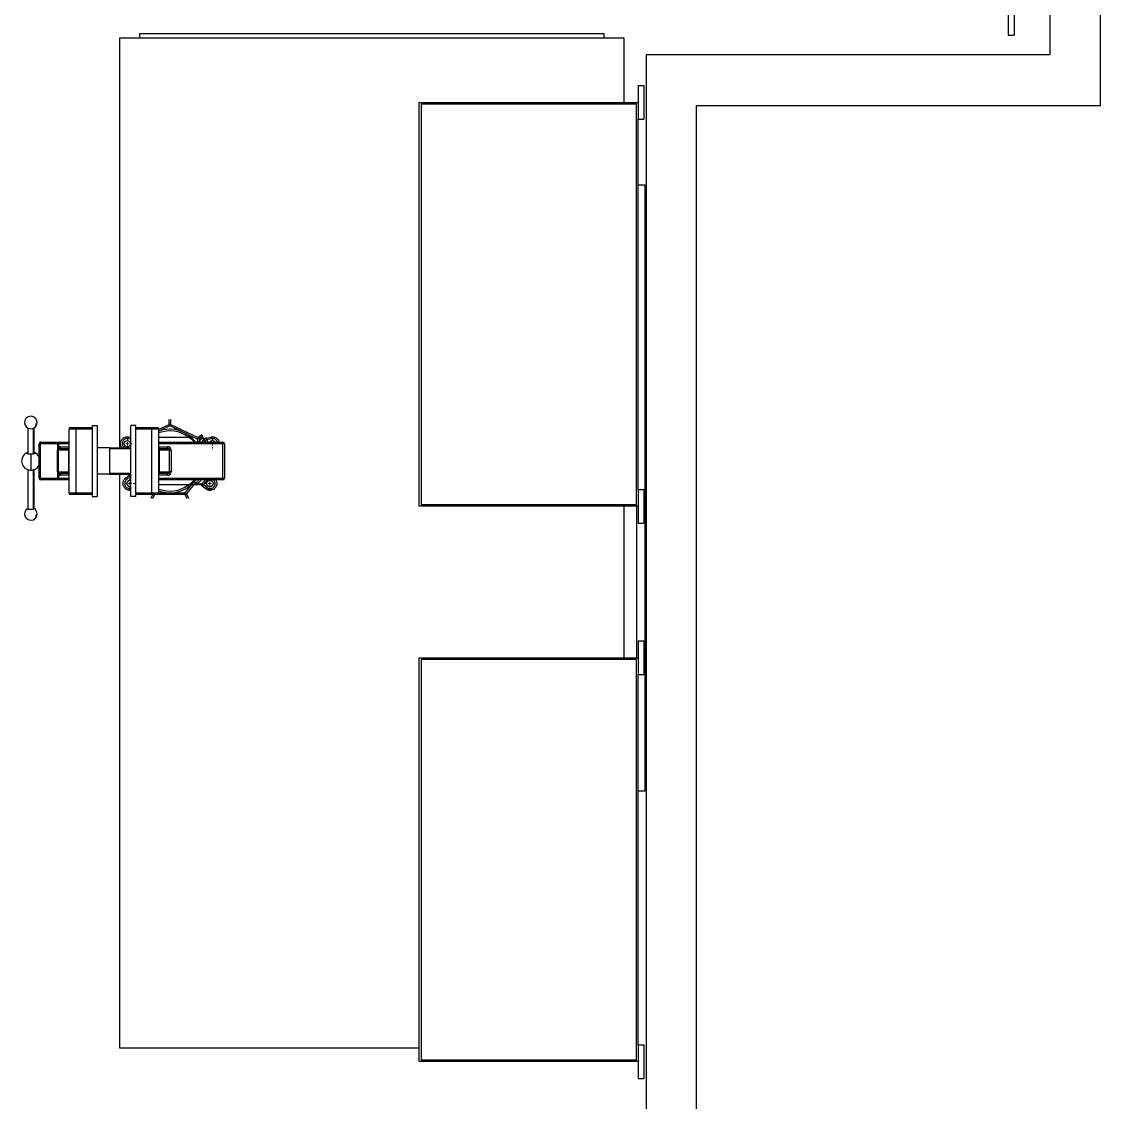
# Model space of a CAD drawing. Header units: inches. Extents: x -131 to 138, y -123 to 133.
# Drawn here: x 73.6 to 137.7, y -35.8 to 28.5 of the extents above; entities that cross this region are included whole.
import ezdxf

# ---------------------------------------------------------------- set-up
doc = ezdxf.new("R2010")
doc.units = ezdxf.units.IN
doc.header["$MEASUREMENT"] = 0

# ---------------------------------------------------------------- blocks, each defined once
blk = doc.blocks.new('SW_CENTERMARKSYMBOL_25')
at = {"color": 0, "linetype": 'Continuous', "lineweight": 18}
for p, q in [((-0.2, 0), (-0.2875, 0)), ((0, 0), (-0.1, 0)), ((0, 0.2), (0, 0.2875)), ((0, 0), (0, 0.1)), ((0, 0), (0, -0.1)), ((0, 0), (0.1, 0)), ((0.2, 0), (0.2875, 0)), ((0, -0.2), (0, -0.2875))]:
    blk.add_line(p, q, dxfattribs=at)
blk = doc.blocks.new('SW_CENTERMARKSYMBOL_26')
at = {"color": 0, "linetype": 'Continuous', "lineweight": 18}
for p, q in [((-0.2, 0), (-0.2875, 0)), ((0, 0), (-0.1, 0)), ((0, 0.2), (0, 0.2875)), ((0, 0), (0, 0.1)), ((0, 0), (0, -0.1)), ((0, 0), (0.1, 0)), ((0.2, 0), (0.2875, 0)), ((0, -0.2), (0, -0.2875))]:
    blk.add_line(p, q, dxfattribs=at)
blk = doc.blocks.new('SW_CENTERMARKSYMBOL_27')
at = {"color": 0, "linetype": 'Continuous', "lineweight": 18}
for p, q in [((-0.2, 0), (-0.2875, 0)), ((0, 0), (-0.1, 0)), ((0, 0.2), (0, 0.2875)), ((0, 0), (0, 0.1)), ((0, 0), (0, -0.1)), ((0, 0), (0.1, 0)), ((0.2, 0), (0.2875, 0)), ((0, -0.2), (0, -0.2875))]:
    blk.add_line(p, q, dxfattribs=at)
blk = doc.blocks.new('SW_CENTERMARKSYMBOL_28')
at = {"color": 0, "linetype": 'Continuous', "lineweight": 18}
for p, q in [((-0.2, 0), (-0.2875, 0)), ((0, 0), (-0.1, 0)), ((0, 0.2), (0, 0.2875)), ((0, 0), (0, 0.1)), ((0, 0), (0, -0.1)), ((0, 0), (0.1, 0)), ((0.2, 0), (0.2875, 0)), ((0, -0.2), (0, -0.2875))]:
    blk.add_line(p, q, dxfattribs=at)

msp = doc.modelspace()

# ---------------------------------------------------------------- linework, layer by layer
at = {"color": 7, "linetype": 'Continuous', "lineweight": 25}
for p, q in [((137.694, 23.479), (137.694, 133.479)), ((134.694, 130.479), (134.694, 26.479)), ((132.212, 29.654), (132.212, 27.654)), ((132.562, 29.654), (132.562, 27.654)), ((108.199, 27.729), (80.574, 27.729)), ((80.574, 27.729), (80.574, 27.479)), ((108.199, 27.479), (108.199, 27.729)), ((132.212, 27.654), (132.562, 27.654)), ((79.387, 27.479), (79.387, 3.121)), ((109.387, 27.479), (79.387, 27.479)), ((109.387, 23.654), (109.387, 27.479)), ((110.694, 26.479), (110.694, -119.521)), ((134.694, 26.479), (110.694, 26.479)), ((110.212, 24.654), (110.212, 22.654)), ((110.212, 24.654), (110.562, 24.654)), ((110.562, 24.654), (110.562, 22.654)), ((97.212, -0.346), (97.212, 23.654)), ((97.212, 23.654), (110.212, 23.654)), ((97.312, 23.554), (97.312, -0.246)), ((110.112, 23.554), (97.312, 23.554)), ((110.112, -0.246), (110.112, 23.554)), ((113.694, 23.479), (137.694, 23.479)), ((113.694, -122.521), (113.694, 23.479)), ((110.212, 0.654), (110.212, 22.654)), ((110.212, 22.654), (110.562, 22.654)), ((110.641, 18.733), (110.212, 18.733)), ((110.641, -17.267), (110.641, 18.733)), ((82.344, 4.524), (82.387, 4.435)), ((82.43, 4.524), (82.387, 4.435)), ((82.43, 4.524), (84.063, 3.737)), ((73.934, 4.308), (73.934, 2.772)), ((74.309, 2.772), (74.309, 4.308)), ((76.387, 4.246), (76.387, 3.046)), ((76.487, 4.346), (76.812, 4.346)), ((76.812, 4.246), (76.812, 4.346)), ((76.812, 4.346), (77.762, 4.346)), ((76.812, 0.446), (76.812, 4.246)), ((77.762, 4.246), (76.812, 4.246)), ((77.762, 4.446), (78.062, 4.446)), ((77.762, 4.446), (77.762, 0.246)), ((78.062, 4.446), (78.062, 0.246)), ((80.362, 4.446), (80.062, 4.446)), ((80.062, 0.246), (80.062, 4.446)), ((80.362, 0.246), (80.362, 4.446)), ((80.362, 4.346), (81.312, 4.346)), ((81.312, 4.246), (80.362, 4.246)), ((81.312, 4.346), (81.637, 4.346)), ((81.312, 4.346), (81.312, 4.246)), ((81.312, 0.446), (81.312, 4.246)), ((81.737, 3.046), (81.737, 4.246)), ((74.612, 1.321), (74.612, 3.371)), ((74.612, 3.371), (74.675, 3.371)), ((74.675, 3.371), (74.675, 1.321)), ((75.719, 3.371), (74.675, 3.371)), ((74.712, 3.471), (75.756, 3.471)), ((75.719, 3.078), (75.719, 3.371)), ((75.756, 3.371), (75.719, 3.371)), ((75.756, 3.371), (75.756, 3.471)), ((75.756, 3.471), (76.387, 3.471)), ((75.756, 3.371), (75.756, 3.157)), ((79.93, 3.672), (79.952, 3.769)), ((81.737, 3.471), (85.537, 3.471)), ((83.531, 3.85), (83.47, 3.771)), ((84.063, 3.737), (84.02, 3.648)), ((84.117, 3.67), (84.02, 3.648)), ((84.053, 3.505), (84.02, 3.648)), ((84.149, 3.527), (84.053, 3.505)), ((84.117, 3.67), (84.149, 3.527)), ((84.149, 3.527), (84.307, 3.725)), ((84.557, 3.709), (84.821, 3.769)), ((84.557, 3.709), (84.579, 3.612)), ((84.844, 3.672), (84.579, 3.612)), ((84.844, 3.672), (84.821, 3.769)), ((85.537, 3.371), (85.537, 3.471)), ((85.537, 1.321), (85.537, 3.371)), ((85.637, 3.371), (85.537, 3.371)), ((85.637, 3.371), (85.637, 1.321)), ((74.122, 2.749), (74.122, 1.806)), ((75.696, 2.996), (75.753, 2.996)), ((75.696, 1.696), (75.696, 2.996)), ((75.753, 2.996), (75.753, 1.696)), ((76.38, 2.996), (75.753, 2.996)), ((75.756, 3.157), (75.811, 3.077)), ((75.883, 3.096), (75.883, 3.196)), ((75.883, 3.096), (76.379, 3.096)), ((76.379, 3.096), (76.387, 3.096)), ((76.38, 1.696), (76.38, 2.996)), ((76.38, 2.996), (76.387, 2.996)), ((76.387, 2.996), (76.387, 1.696)), ((78.787, 3.121), (78.062, 3.121)), ((78.787, 3.121), (78.787, 1.571)), ((78.787, 3.121), (78.987, 3.121)), ((80.062, 3.071), (78.787, 3.071)), ((78.987, 3.071), (78.987, 3.121)), ((78.987, 3.121), (80.062, 3.121)), ((79.504, 3.176), (79.537, 3.134)), ((79.537, 3.134), (79.552, 3.121)), ((79.544, 3.128), (79.539, 3.135)), ((81.737, 3.096), (81.745, 3.096)), ((81.737, 1.696), (81.737, 2.996)), ((81.737, 2.996), (81.743, 2.996)), ((81.743, 2.996), (81.743, 1.696)), ((82.362, 2.996), (81.743, 2.996)), ((81.745, 3.096), (82.241, 3.096)), ((82.241, 3.096), (82.241, 3.196)), ((82.362, 1.696), (82.362, 2.996)), ((82.362, 2.996), (82.455, 2.996)), ((82.455, 2.996), (82.455, 1.696)), ((73.934, 1.829), (73.934, -0.49)), ((74.309, -0.49), (74.309, 1.829)), ((74.612, 1.321), (74.675, 1.321)), ((74.675, 1.321), (75.719, 1.321)), ((75.696, 1.696), (75.753, 1.696)), ((75.719, 1.321), (75.719, 1.614)), ((75.719, 1.321), (75.756, 1.321)), ((75.753, 1.696), (76.38, 1.696)), ((75.756, 1.535), (75.811, 1.615)), ((75.756, 1.535), (75.756, 1.321)), ((75.756, 1.221), (75.756, 1.321)), ((76.379, 1.596), (75.883, 1.596)), ((75.883, 1.496), (75.883, 1.596)), ((76.379, 1.596), (76.387, 1.595)), ((76.38, 1.696), (76.387, 1.696)), ((76.387, 1.646), (76.387, 0.446)), ((78.787, 1.571), (78.062, 1.571)), ((78.787, 1.621), (80.062, 1.621)), ((78.787, 1.571), (78.987, 1.571)), ((78.987, 1.621), (78.987, 1.571)), ((78.987, 1.571), (80.062, 1.571)), ((79.387, 1.571), (79.387, -32.521)), ((79.756, 1.33), (79.968, 1.499)), ((79.818, 1.252), (79.756, 1.33)), ((80.03, 1.421), (79.818, 1.252)), ((80.03, 1.421), (79.968, 1.499)), ((81.743, 1.696), (81.737, 1.696)), ((81.737, 0.446), (81.737, 1.646)), ((81.745, 1.596), (81.737, 1.595)), ((81.743, 1.696), (82.362, 1.696)), ((82.241, 1.596), (81.745, 1.596)), ((82.241, 1.496), (82.241, 1.596)), ((82.455, 1.696), (82.362, 1.696)), ((85.537, 1.221), (85.537, 1.321)), ((85.537, 1.321), (85.637, 1.321)), ((75.756, 1.221), (74.712, 1.221)), ((76.387, 1.221), (75.756, 1.221)), ((85.537, 1.221), (81.737, 1.221)), ((83.293, 0.464), (83.719, 0.998)), ((83.796, 0.936), (83.371, 0.402)), ((83.531, 0.841), (83.47, 0.921)), ((83.719, 0.998), (83.796, 0.936)), ((84.055, 0.936), (83.796, 0.936)), ((83.88, 0.974), (83.917, 0.969)), ((84.014, 0.984), (83.952, 1.061)), ((83.952, 0.961), (84.203, 0.961)), ((84.014, 0.984), (84.265, 0.984)), ((84.181, 0.961), (84.195, 0.955)), ((84.314, 0.87), (84.532, 0.696)), ((84.376, 0.948), (84.594, 0.774)), ((110.212, 0.654), (110.562, 0.654)), ((110.212, 0.654), (110.212, -1.346)), ((110.562, 0.654), (110.562, -1.346)), ((76.812, 0.346), (76.487, 0.346)), ((76.812, 0.346), (76.812, 0.446)), ((76.812, 0.446), (77.762, 0.446)), ((77.762, 0.346), (76.812, 0.346)), ((77.762, 0.246), (78.062, 0.246)), ((79.94, 0.609), (79.994, 0.609)), ((79.994, 0.609), (80.062, 0.621)), ((80.002, 0.611), (79.994, 0.611)), ((80.362, 0.246), (80.062, 0.246)), ((80.362, 0.446), (81.312, 0.446)), ((81.312, 0.346), (80.362, 0.346)), ((81.312, 0.446), (81.312, 0.346)), ((81.637, 0.346), (81.312, 0.346)), ((83.293, 0.464), (83.371, 0.402)), ((83.293, 0.464), (83.293, 0.365)), ((84.78, 0.609), (84.834, 0.609)), ((110.212, -0.346), (97.212, -0.346)), ((97.312, -0.246), (110.112, -0.246)), ((109.387, -9.346), (109.387, -0.346)), ((110.141, -9.346), (110.141, -0.346)), ((110.212, -1.346), (110.562, -1.346)), ((110.212, -8.346), (110.562, -8.346)), ((110.212, -8.346), (110.212, -10.346)), ((110.562, -8.346), (110.562, -10.346)), ((97.212, -33.346), (97.212, -9.346)), ((97.212, -9.346), (110.212, -9.346)), ((97.312, -9.446), (97.312, -33.246)), ((110.112, -9.446), (97.312, -9.446)), ((110.112, -33.246), (110.112, -9.446)), ((110.212, -32.346), (110.212, -10.346)), ((110.212, -10.346), (110.562, -10.346)), ((110.641, -17.267), (110.212, -17.267)), ((79.387, -32.521), (97.212, -32.521)), ((110.212, -32.346), (110.562, -32.346)), ((110.212, -32.346), (110.212, -34.346)), ((110.562, -32.346), (110.562, -34.346)), ((110.212, -33.346), (97.212, -33.346)), ((97.312, -33.246), (110.112, -33.246)), ((110.212, -34.346), (110.562, -34.346))]:
    msp.add_line(p, q, dxfattribs=at)
at = {"color": 8, "linetype": 'Continuous', "lineweight": 25}
for p, q in [((81.737, 4.232), (82.344, 4.524)), ((82.344, 4.524), (82.344, 4.819)), ((82.43, 4.819), (82.43, 4.524)), ((74.282, 2.765), (74.282, 4.293)), ((76.812, 4.246), (76.387, 4.246)), ((81.737, 4.246), (81.312, 4.246)), ((82.387, 4.435), (81.737, 4.122)), ((83.047, 4.117), (82.387, 4.435)), ((84.02, 3.648), (83.36, 3.966)), ((84.063, 3.737), (84.293, 3.921)), ((84.347, 3.854), (84.117, 3.67)), ((76.387, 3.371), (75.756, 3.371)), ((80.062, 3.642), (79.93, 3.672)), ((79.952, 3.769), (80.062, 3.744)), ((81.737, 3.771), (83.47, 3.771)), ((85.537, 3.371), (81.737, 3.371)), ((84.397, 3.648), (84.255, 3.471)), ((84.32, 3.752), (84.359, 3.801)), ((84.48, 3.592), (84.383, 3.471)), ((84.478, 3.727), (84.438, 3.677)), ((84.529, 3.471), (84.48, 3.592)), ((84.579, 3.612), (84.634, 3.471)), ((75.883, 3.196), (76.387, 3.196)), ((81.737, 3.196), (82.241, 3.196)), ((74.282, -0.517), (74.282, 1.822)), ((75.756, 1.321), (76.387, 1.321)), ((76.387, 1.496), (75.883, 1.496)), ((80.062, 1.37), (80.03, 1.421)), ((82.241, 1.496), (81.737, 1.496)), ((81.737, 1.321), (85.537, 1.321)), ((83.47, 0.921), (81.737, 0.921)), ((83.952, 1.061), (83.916, 0.968)), ((84.13, 0.928), (84.075, 0.928)), ((84.197, 0.955), (84.214, 0.944)), ((84.314, 0.87), (84.376, 0.948)), ((84.594, 0.774), (84.532, 0.696)), ((76.387, 0.446), (76.812, 0.446)), ((81.275, 0.137), (81.376, 0.346)), ((81.312, 0.446), (81.737, 0.446)), ((81.471, 0.346), (81.353, 0.099)), ((83.293, 0.365), (81.695, 0.365)), ((81.737, 0.464), (82.213, 0.464)), ((82.561, 0.464), (83.293, 0.464)), ((83.421, 0.099), (83.293, 0.365)), ((83.371, 0.402), (83.498, 0.137))]:
    msp.add_line(p, q, dxfattribs=at)
at = {"color": 7, "linetype": 'Continuous', "lineweight": 25, "flags": 128}
for points in [[(74.712, 3.471), (74.705, 3.469), (74.698, 3.463), (74.691, 3.454), (74.686, 3.442), (74.681, 3.426), (74.678, 3.409), (74.675, 3.39), (74.675, 3.371)], [(75.719, 3.371), (75.72, 3.39), (75.722, 3.409), (75.725, 3.426), (75.73, 3.442), (75.735, 3.454), (75.742, 3.463), (75.749, 3.469), (75.756, 3.471)], [(74.122, 2.749), (74.062, 2.751), (74.006, 2.757), (73.956, 2.766), (73.916, 2.778), (73.888, 2.793), (73.874, 2.809), (73.874, 2.825), (73.888, 2.841), (73.916, 2.856), (73.934, 2.862)], [(74.309, 2.862), (74.328, 2.856), (74.356, 2.841), (74.37, 2.825), (74.37, 2.809), (74.356, 2.793), (74.328, 2.778), (74.288, 2.766), (74.238, 2.757), (74.182, 2.751), (74.122, 2.749)], [(74.712, 1.221), (74.705, 1.223), (74.698, 1.228), (74.691, 1.238), (74.686, 1.25), (74.681, 1.265), (74.678, 1.283), (74.675, 1.301), (74.675, 1.321)], [(75.756, 1.221), (75.749, 1.223), (75.742, 1.228), (75.735, 1.238), (75.73, 1.25), (75.725, 1.265), (75.722, 1.283), (75.72, 1.301), (75.719, 1.321)], [(74.282, -0.517), (74.249, -0.528), (74.207, -0.536), (74.159, -0.54), (74.108, -0.541), (74.058, -0.538), (74.013, -0.532), (73.976, -0.522), (73.95, -0.51), (73.936, -0.497), (73.934, -0.49)], [(74.309, -0.49), (74.309, -0.49), (74.302, -0.504), (74.282, -0.517)]]:
    msp.add_lwpolyline(points, dxfattribs=at)
at = {"color": 7, "linetype": 'Continuous', "lineweight": 25}
for centre, radius in [((79.861, 3.369), 0.188), ((84.762, 1.009), 0.187)]:
    msp.add_circle(centre, radius, dxfattribs=at)
for centre, radius, start, end in [((74.122, 4.633), 0.375, 0, 244.18107), ((74.135, 4.563), 0.307, 298.61019, 2.9605), ((74.122, 4.633), 0.375, 295.81893, 0), ((82.387, 4.432), 0.101, 64.84352, 115.15648), ((74.123, 4.763), 0.496, 250.69467, 288.71703), ((76.487, 4.246), 0.1, 90, 180), ((81.637, 4.246), 0.1, 0, 90), ((82.387, 2.346), 1.89, 52.75827, 110.1156), ((74.712, 3.371), 0.1, 90, 180), ((83.824, 3.457), 0.0738, 42.35127, 109.27073), ((83.841, 3.443), 0.0712, 49.70137, 108.04702), ((84.018, 3.647), 0.101, 13.41494, 63.72791), ((84.405, 3.749), 0.101, 193.84669, 265.41866), ((84.418, 3.776), 0.101, 193.78945, 281.72212), ((84.389, 3.547), 0.101, 25.99757, 85.40005), ((84.913, 3.369), 0.188, 90, 147.25767), ((84.913, 3.369), 0.188, 32.74233, 90), ((85.537, 3.371), 0.1, 0, 90), ((74.122, 2.346), 0.55, 112.20358, 247.79642), ((74.122, 2.346), 0.55, 27.03569, 67.79642), ((75.628, 2.924), 0.179, 39.1681, 59.44505), ((74.122, 2.346), 0.55, 292.20358, 332.96431), ((74.1, 2.381), 0.575, 251.1874, 272.22215), ((74.148, 2.355), 0.549, 267.26338, 289.32708), ((74.712, 1.321), 0.1, 180, 270), ((75.628, 1.768), 0.179, 300.55495, 320.8319), ((85.537, 1.321), 0.1, 270, 0), ((80.012, 1.009), 0.187, 74.5086, 285.4914), ((82.387, 2.346), 1.89, 270, 307.24173), ((83.824, 1.235), 0.0738, 250.72907, 317.65036), ((83.841, 1.248), 0.0712, 251.95298, 310.29863), ((83.952, 1.061), 0.1, 249.3689, 270), ((76.487, 0.446), 0.1, 180, 270), ((81.637, 0.446), 0.1, 270, 0), ((82.387, 2.346), 1.89, 249.8844, 270), ((83.292, 0.466), 0.101, 270.5578, 320.87077), ((74.122, -0.803), 0.375, 120, 293.93723), ((74.122, -0.803), 0.375, 0, 60), ((74.122, -0.803), 0.375, 293.93723, 0)]:
    msp.add_arc(centre, radius, start, end, dxfattribs=at)
at = {"color": 8, "linetype": 'Continuous', "lineweight": 25}
for centre, radius, start, end in [((82.387, 2.346), 1.79, 52.75827, 111.29245), ((82.387, 2.346), 1.79, 248.70755, 307.24173), ((83.951, 1.059), 0.0975, 270.04986, 310.12079), ((84.133, 0.876), 0.0988, 120.19307, 142.35489), ((84.153, 0.868), 0.0985, 109.3125, 142.38851), ((84.203, 1.059), 0.0975, 270.04986, 310.12079), ((74.138, -0.874), 0.304, 296.57921, 3.30839)]:
    msp.add_arc(centre, radius, start, end, dxfattribs=at)
msp.add_ellipse((84.249, 3.553), major_axis=(-0.127, -0.159), ratio=0.984225, start_param=5.617724, end_param=5.798778, dxfattribs=at)
at = {"color": 7, "linetype": 'Continuous', "lineweight": 25}
for centre, major_axis, ratio, start_param, end_param in [((75.95, 2.996), (0.254, 0), 0.787556, 2.717659, 3.141593), ((75.883, 2.996), (-0.215, 0), 0.932266, 4.712389, 5.344834), ((82.241, 2.996), (-0.215, 0), 0.932266, 3.141593, 4.712389), ((75.95, 1.696), (0.254, 0), 0.787556, 3.141593, 3.565527), ((75.883, 1.696), (0.215, 0), 0.932266, 4.079944, 4.712389), ((82.241, 1.696), (0.215, 0), 0.932266, 4.712389, 6.283185), ((83.879, 0.874), (-0.203, 0), 0.984225, 4.347034, 5.617724)]:
    msp.add_ellipse(centre, major_axis=major_axis, ratio=ratio, start_param=start_param, end_param=end_param, dxfattribs=at)
at = {"color": 8, "linetype": 'Continuous', "lineweight": 25}
for points, knots in [([(79.539, 3.135), (79.529, 3.147), (79.502, 3.179), (79.474, 3.242), (79.453, 3.318), (79.449, 3.396), (79.46, 3.474), (79.485, 3.548), (79.525, 3.616), (79.576, 3.675), (79.639, 3.722), (79.709, 3.757), (79.787, 3.779), (79.856, 3.783), (79.907, 3.778), (79.93, 3.774), (79.94, 3.772)], [0, 0, 0, 0, 0.047392, 0.126981, 0.206744, 0.286378, 0.365634, 0.445137, 0.524138, 0.603426, 0.682544, 0.761586, 0.840975, 0.929546, 0.968925, 1, 1, 1, 1]), ([(79.93, 3.672), (79.891, 3.678), (79.811, 3.69), (79.696, 3.648), (79.605, 3.568), (79.552, 3.459), (79.545, 3.337), (79.588, 3.225), (79.651, 3.147), (79.703, 3.127), (79.718, 3.121)], [0, 0, 0, 0, 0.13528, 0.270269, 0.405401, 0.54041, 0.675283, 0.810114, 0.945018, 1, 1, 1, 1]), ([(84.149, 3.527), (84.152, 3.517), (84.159, 3.497), (84.173, 3.478), (84.184, 3.472), (84.185, 3.471)], [0, 0, 0, 0, 0.465792, 0.925704, 1, 1, 1, 1]), ([(84.834, 3.772), (84.843, 3.774), (84.859, 3.777), (84.887, 3.78), (84.93, 3.783), (84.992, 3.777), (85.065, 3.758), (85.135, 3.723), (85.197, 3.675), (85.249, 3.616), (85.287, 3.549), (85.308, 3.499), (85.312, 3.472), (85.312, 3.471)], [0, 0, 0, 0, 0.043957, 0.078245, 0.139279, 0.249315, 0.373071, 0.497648, 0.621552, 0.74601, 0.870259, 0.994701, 1, 1, 1, 1]), ([(85.207, 3.471), (85.194, 3.503), (85.167, 3.573), (85.087, 3.64), (85.001, 3.675), (84.922, 3.687), (84.87, 3.677), (84.844, 3.672)], [0, 0, 0, 0, 0.2246584, 0.4826047, 0.6550979, 0.8277826, 1, 1, 1, 1]), ([(76.387, 3.046), (76.387, 3.043), (76.387, 3.035), (76.387, 3.018), (76.387, 3.003), (76.387, 2.996)], [0, 0, 0, 0, 0.157407, 0.576383, 1, 1, 1, 1]), ([(81.737, 2.996), (81.737, 3.003), (81.737, 3.018), (81.737, 3.035), (81.737, 3.043), (81.737, 3.046)], [0, 0, 0, 0, 0.422716, 0.842998, 1, 1, 1, 1]), ([(76.387, 1.696), (76.387, 1.688), (76.387, 1.674), (76.387, 1.656), (76.387, 1.648), (76.387, 1.646)], [0, 0, 0, 0, 0.422716, 0.842998, 1, 1, 1, 1]), ([(79.994, 0.611), (79.978, 0.611), (79.937, 0.61), (79.87, 0.627), (79.798, 0.658), (79.734, 0.704), (79.68, 0.761), (79.638, 0.827), (79.609, 0.9), (79.596, 0.977), (79.597, 1.055), (79.613, 1.132), (79.645, 1.207), (79.685, 1.263), (79.721, 1.301), (79.739, 1.315), (79.746, 1.322)], [0, 0, 0, 0, 0.0473919, 0.1269807, 0.206744, 0.2863777, 0.3656341, 0.4451372, 0.5241376, 0.6034257, 0.6825437, 0.7615861, 0.8409747, 0.9295463, 0.9689245, 1, 1, 1, 1]), ([(80.062, 1.455), (80.06, 1.453), (80.049, 1.443), (80.038, 1.431), (80.03, 1.421)], [0, 0, 0, 0, 0.231163, 1, 1, 1, 1]), ([(81.737, 1.646), (81.737, 1.648), (81.737, 1.656), (81.737, 1.674), (81.737, 1.688), (81.737, 1.696)], [0, 0, 0, 0, 0.157407, 0.576383, 1, 1, 1, 1]), ([(79.818, 1.252), (79.789, 1.225), (79.73, 1.17), (79.691, 1.054), (79.697, 0.933), (79.75, 0.823), (79.84, 0.744), (79.952, 0.703), (80.026, 0.714), (80.062, 0.719)], [0, 0, 0, 0, 0.145271, 0.290229, 0.435341, 0.580321, 0.725155, 0.869945, 1, 1, 1, 1]), ([(83.881, 0.974), (83.871, 0.974), (83.85, 0.973), (83.82, 0.959), (83.804, 0.944), (83.796, 0.936)], [0, 0, 0, 0, 0.313935, 0.659904, 1, 1, 1, 1]), ([(83.952, 1.061), (83.995, 1.098), (84.053, 1.147), (84.102, 1.206), (84.115, 1.221)], [0, 0, 0, 0, 0.73903, 1, 1, 1, 1]), ([(84.246, 1.221), (84.244, 1.218), (84.211, 1.172), (84.135, 1.091), (84.055, 1.02), (84.014, 0.984)], [0, 0, 0, 0, 0.029116, 0.512926, 1, 1, 1, 1]), ([(84.265, 0.984), (84.306, 1.02), (84.387, 1.091), (84.463, 1.172), (84.496, 1.218), (84.498, 1.221)], [0, 0, 0, 0, 0.484859, 0.972687, 1, 1, 1, 1]), ([(84.62, 1.221), (84.6, 1.193), (84.53, 1.093), (84.441, 1.009), (84.376, 0.948)], [0, 0, 0, 0, 0.276644, 1, 1, 1, 1]), ([(84.594, 0.774), (84.628, 0.753), (84.696, 0.711), (84.819, 0.704), (84.934, 0.743), (85.025, 0.824), (85.077, 0.933), (85.082, 1.042), (85.056, 1.13), (85.025, 1.188), (84.996, 1.213), (84.988, 1.221)], [0, 0, 0, 0, 0.131347, 0.262653, 0.393792, 0.524827, 0.655853, 0.786963, 0.874638, 0.962411, 1, 1, 1, 1]), ([(85.115, 1.221), (85.119, 1.215), (85.138, 1.188), (85.16, 1.132), (85.177, 1.056), (85.178, 0.978), (85.164, 0.901), (85.136, 0.828), (85.094, 0.761), (85.04, 0.704), (84.976, 0.658), (84.904, 0.627), (84.837, 0.61), (84.795, 0.611), (84.78, 0.611)], [0, 0, 0, 0, 0.025134, 0.116485, 0.208441, 0.299901, 0.391769, 0.483484, 0.575341, 0.667636, 0.759585, 0.852269, 0.944513, 1, 1, 1, 1])]:
    msp.add_open_spline(points, degree=3, knots=knots, dxfattribs=at)
at = {"color": 7, "linetype": 'Continuous', "lineweight": 25}
for points in [[(79.94, 3.772), (79.944, 3.771), (79.948, 3.77), (79.952, 3.769)], [(84.821, 3.769), (84.825, 3.77), (84.83, 3.771), (84.834, 3.772)], [(79.746, 1.322), (79.75, 1.325), (79.753, 1.327), (79.756, 1.33)], [(82.362, 1.696), (82.362, 1.683), (82.356, 1.657), (82.329, 1.623), (82.288, 1.601), (82.257, 1.596), (82.241, 1.596)]]:
    msp.add_open_spline(points, degree=3, dxfattribs=at)
for points, knots in [([(83.799, 3.527), (83.797, 3.529), (83.794, 3.532), (83.788, 3.538), (83.781, 3.544), (83.775, 3.55), (83.768, 3.556), (83.761, 3.563), (83.753, 3.57), (83.745, 3.576), (83.737, 3.583), (83.729, 3.591), (83.72, 3.598), (83.711, 3.605), (83.702, 3.613), (83.693, 3.62), (83.683, 3.628), (83.673, 3.636), (83.662, 3.644), (83.647, 3.656), (83.625, 3.671), (83.598, 3.691), (83.568, 3.711), (83.537, 3.731), (83.504, 3.751), (83.482, 3.764), (83.47, 3.771)], [0, 0, 0, 0, 0.024837, 0.04997, 0.075413, 0.101177, 0.127277, 0.153723, 0.180528, 0.207703, 0.235257, 0.263202, 0.291547, 0.320302, 0.349475, 0.379075, 0.40911, 0.439589, 0.470519, 0.501906, 0.577488, 0.655952, 0.737373, 0.821816, 0.909341, 1, 1, 1, 1]), ([(83.531, 3.85), (83.566, 3.824), (83.6, 3.796), (83.666, 3.738), (83.697, 3.708), (83.742, 3.663), (83.757, 3.648), (83.785, 3.618), (83.798, 3.603), (83.824, 3.574), (83.836, 3.56), (83.858, 3.532), (83.869, 3.519), (83.878, 3.507)], [0, 0, 0, 0, 0.25, 0.25, 0.5, 0.5, 0.625, 0.625, 0.75, 0.75, 0.875, 0.875, 1, 1, 1, 1]), ([(83.819, 3.511), (83.817, 3.512), (83.814, 3.515), (83.809, 3.519), (83.804, 3.523), (83.801, 3.525), (83.799, 3.527)], [0, 0, 0, 0, 0.2755844, 0.4999705, 0.761991, 1, 1, 1, 1]), ([(83.955, 3.471), (83.952, 3.471), (83.946, 3.471), (83.938, 3.471), (83.931, 3.472), (83.925, 3.473), (83.915, 3.474), (83.901, 3.476), (83.884, 3.481), (83.867, 3.486), (83.852, 3.492), (83.839, 3.498), (83.829, 3.504), (83.822, 3.509), (83.819, 3.511)], [0, 0, 0, 0, 0.0636262, 0.1205074, 0.1706436, 0.2140347, 0.2506809, 0.3835246, 0.5011523, 0.6308431, 0.7500327, 0.8375581, 0.9208676, 1, 1, 1, 1]), ([(83.878, 3.507), (83.879, 3.506), (83.88, 3.504), (83.882, 3.502), (83.885, 3.5), (83.886, 3.498), (83.887, 3.498)], [0, 0, 0, 0, 0.24509, 0.492565, 0.74366, 1, 1, 1, 1]), ([(83.887, 3.498), (83.888, 3.496), (83.892, 3.494), (83.896, 3.49), (83.902, 3.486), (83.907, 3.483), (83.913, 3.48), (83.92, 3.477), (83.928, 3.474), (83.937, 3.472), (83.946, 3.471), (83.952, 3.471), (83.955, 3.471)], [0, 0, 0, 0, 0.072065, 0.148598, 0.229607, 0.315096, 0.405071, 0.499534, 0.616962, 0.749731, 0.853818, 1, 1, 1, 1]), ([(84.307, 3.725), (84.308, 3.727), (84.309, 3.729), (84.311, 3.733), (84.312, 3.736), (84.315, 3.744), (84.317, 3.749), (84.32, 3.752)], [0, 0, 0, 0, 0.25, 0.25, 0.5, 0.5, 1, 1, 1, 1]), ([(84.438, 3.677), (84.437, 3.676), (84.433, 3.674), (84.427, 3.671), (84.422, 3.668), (84.417, 3.665), (84.411, 3.661), (84.405, 3.656), (84.401, 3.653), (84.398, 3.65), (84.397, 3.649), (84.397, 3.648)], [0, 0, 0, 0, 0.09488, 0.192554, 0.292292, 0.39425, 0.499303, 0.664524, 0.832996, 0.91594, 1, 1, 1, 1]), ([(84.557, 3.709), (84.546, 3.706), (84.536, 3.704), (84.514, 3.699), (84.504, 3.696), (84.484, 3.691), (84.474, 3.688), (84.456, 3.682), (84.447, 3.68), (84.438, 3.677)], [0, 0, 0, 0, 0.25, 0.25, 0.5, 0.5, 0.75, 0.75, 1, 1, 1, 1]), ([(84.48, 3.592), (84.48, 3.593), (84.481, 3.594), (84.484, 3.597), (84.487, 3.598), (84.492, 3.6), (84.495, 3.601), (84.502, 3.603), (84.507, 3.604), (84.516, 3.606), (84.526, 3.608), (84.543, 3.61), (84.56, 3.611), (84.573, 3.612), (84.579, 3.612)], [0, 0, 0, 0, 0.125, 0.125, 0.25, 0.25, 0.375, 0.375, 0.5, 0.5, 0.625, 0.75, 0.875, 1, 1, 1, 1]), ([(75.756, 3.157), (75.748, 3.147), (75.741, 3.135), (75.729, 3.108), (75.723, 3.094), (75.719, 3.078)], [0, 0, 0, 0, 0.5, 0.5, 1, 1, 1, 1]), ([(75.767, 3.037), (75.766, 3.036), (75.764, 3.033), (75.761, 3.028), (75.759, 3.024), (75.757, 3.019), (75.755, 3.015), (75.754, 3.01), (75.753, 3.005), (75.753, 3.001), (75.753, 2.997), (75.753, 2.996)], [0, 0, 0, 0, 0.1273624, 0.2494696, 0.3667488, 0.479682, 0.5888087, 0.6947268, 0.7980897, 0.8996002, 1, 1, 1, 1]), ([(75.811, 3.077), (75.81, 3.076), (75.807, 3.074), (75.803, 3.071), (75.798, 3.068), (75.792, 3.063), (75.787, 3.059), (75.781, 3.054), (75.776, 3.048), (75.771, 3.043), (75.768, 3.039), (75.767, 3.037)], [0, 0, 0, 0, 0.078315, 0.161667, 0.250126, 0.364659, 0.498851, 0.623724, 0.749168, 0.877823, 1, 1, 1, 1]), ([(75.883, 3.096), (75.88, 3.096), (75.876, 3.096), (75.869, 3.095), (75.862, 3.094), (75.854, 3.093), (75.844, 3.091), (75.833, 3.087), (75.821, 3.082), (75.814, 3.078), (75.811, 3.077)], [0, 0, 0, 0, 0.104246, 0.189476, 0.255688, 0.389665, 0.50899, 0.686693, 0.850329, 1, 1, 1, 1]), ([(76.379, 3.096), (76.376, 3.096), (76.373, 3.095), (76.369, 3.092), (76.367, 3.09), (76.365, 3.085), (76.364, 3.083), (76.364, 3.076), (76.364, 3.068), (76.367, 3.055), (76.37, 3.045), (76.374, 3.033), (76.376, 3.027), (76.378, 3.016), (76.38, 3.009), (76.38, 3), (76.38, 2.996)], [0, 0, 0, 0, 0.125, 0.125, 0.25, 0.25, 0.375, 0.375, 0.5, 0.625, 0.75, 0.75, 0.875, 0.875, 0.9375, 1, 1, 1, 1]), ([(81.743, 2.996), (81.743, 3.005), (81.745, 3.013), (81.747, 3.024), (81.749, 3.03), (81.751, 3.036), (81.753, 3.045), (81.755, 3.05), (81.758, 3.06), (81.759, 3.068), (81.76, 3.08), (81.758, 3.088), (81.753, 3.094), (81.748, 3.096), (81.745, 3.096)], [0, 0, 0, 0, 0.125, 0.125, 0.1875, 0.25, 0.25, 0.375, 0.375, 0.5, 0.625, 0.75, 0.875, 1, 1, 1, 1]), ([(82.362, 2.996), (82.362, 2.998), (82.362, 3.001), (82.361, 3.007), (82.36, 3.013), (82.359, 3.018), (82.357, 3.023), (82.355, 3.029), (82.351, 3.039), (82.342, 3.052), (82.327, 3.067), (82.309, 3.08), (82.291, 3.087), (82.276, 3.092), (82.265, 3.094), (82.253, 3.096), (82.245, 3.096), (82.241, 3.096)], [0, 0, 0, 0, 0.031095, 0.062366, 0.09387, 0.125664, 0.157803, 0.190339, 0.223323, 0.337722, 0.462797, 0.584564, 0.724082, 0.788513, 0.86106, 0.918872, 1, 1, 1, 1]), ([(75.719, 1.614), (75.723, 1.598), (75.729, 1.583), (75.741, 1.557), (75.749, 1.545), (75.756, 1.535)], [0, 0, 0, 0, 0.5, 0.5, 1, 1, 1, 1]), ([(75.753, 1.696), (75.753, 1.694), (75.753, 1.692), (75.753, 1.687), (75.754, 1.683), (75.755, 1.679), (75.756, 1.675), (75.758, 1.671), (75.76, 1.667), (75.762, 1.663), (75.764, 1.659), (75.766, 1.656), (75.767, 1.655)], [0, 0, 0, 0, 0.090324, 0.181487, 0.274032, 0.36848, 0.465321, 0.565009, 0.667961, 0.774556, 0.885133, 1, 1, 1, 1]), ([(75.767, 1.655), (75.768, 1.654), (75.769, 1.651), (75.773, 1.647), (75.778, 1.641), (75.785, 1.635), (75.793, 1.628), (75.799, 1.623), (75.806, 1.619), (75.809, 1.616), (75.811, 1.615)], [0, 0, 0, 0, 0.072853, 0.156173, 0.249972, 0.498858, 0.643292, 0.784953, 0.896834, 1, 1, 1, 1]), ([(75.811, 1.615), (75.813, 1.614), (75.817, 1.612), (75.823, 1.609), (75.83, 1.606), (75.837, 1.603), (75.845, 1.601), (75.854, 1.599), (75.863, 1.597), (75.873, 1.596), (75.879, 1.596), (75.883, 1.596)], [0, 0, 0, 0, 0.088138, 0.181291, 0.279484, 0.38274, 0.491077, 0.610369, 0.744358, 0.850776, 1, 1, 1, 1]), ([(76.38, 1.696), (76.38, 1.687), (76.379, 1.679), (76.376, 1.668), (76.375, 1.661), (76.373, 1.656), (76.37, 1.647), (76.369, 1.642), (76.366, 1.632), (76.364, 1.623), (76.364, 1.612), (76.366, 1.603), (76.37, 1.597), (76.376, 1.596), (76.379, 1.596)], [0, 0, 0, 0, 0.125, 0.125, 0.1875, 0.25, 0.25, 0.375, 0.375, 0.5, 0.625, 0.75, 0.875, 1, 1, 1, 1]), ([(80.067, 1.572), (80.052, 1.562), (80.036, 1.551), (80.003, 1.526), (79.985, 1.513), (79.968, 1.499)], [0, 0, 0, 0, 0.5, 0.5, 1, 1, 1, 1]), ([(81.745, 1.596), (81.748, 1.596), (81.751, 1.597), (81.755, 1.599), (81.756, 1.601), (81.759, 1.606), (81.759, 1.609), (81.76, 1.616), (81.759, 1.623), (81.757, 1.637), (81.753, 1.647), (81.75, 1.658), (81.748, 1.665), (81.746, 1.675), (81.744, 1.683), (81.743, 1.692), (81.743, 1.696)], [0, 0, 0, 0, 0.125, 0.125, 0.25, 0.25, 0.375, 0.375, 0.5, 0.625, 0.75, 0.75, 0.875, 0.875, 0.9375, 1, 1, 1, 1]), ([(83.47, 0.921), (83.476, 0.924), (83.488, 0.931), (83.505, 0.941), (83.521, 0.951), (83.538, 0.961), (83.553, 0.971), (83.569, 0.981), (83.584, 0.991), (83.598, 1.001), (83.613, 1.011), (83.626, 1.021), (83.64, 1.031), (83.655, 1.042), (83.671, 1.055), (83.689, 1.069), (83.706, 1.082), (83.722, 1.096), (83.737, 1.109), (83.752, 1.121), (83.765, 1.133), (83.777, 1.144), (83.789, 1.155), (83.796, 1.162), (83.799, 1.165)], [0, 0, 0, 0, 0.045951, 0.091105, 0.135469, 0.179048, 0.221851, 0.263884, 0.305155, 0.345673, 0.385445, 0.424481, 0.46279, 0.500384, 0.556267, 0.610699, 0.663723, 0.715387, 0.765743, 0.814847, 0.862757, 0.909539, 0.955262, 1, 1, 1, 1]), ([(83.878, 1.185), (83.876, 1.183), (83.873, 1.178), (83.867, 1.17), (83.86, 1.162), (83.854, 1.154), (83.844, 1.142), (83.83, 1.126), (83.806, 1.097), (83.772, 1.06), (83.727, 1.013), (83.676, 0.963), (83.63, 0.922), (83.591, 0.889), (83.561, 0.865), (83.541, 0.849), (83.531, 0.841)], [0, 0, 0, 0, 0.024637, 0.049452, 0.074469, 0.099713, 0.125207, 0.186781, 0.249741, 0.371737, 0.499635, 0.638584, 0.785329, 0.854997, 0.926524, 1, 1, 1, 1]), ([(83.799, 1.165), (83.801, 1.166), (83.804, 1.169), (83.809, 1.173), (83.814, 1.177), (83.817, 1.179), (83.819, 1.181)], [0, 0, 0, 0, 0.238305, 0.500029, 0.724736, 1, 1, 1, 1]), ([(83.819, 1.181), (83.821, 1.182), (83.826, 1.186), (83.834, 1.19), (83.842, 1.195), (83.853, 1.2), (83.867, 1.206), (83.884, 1.211), (83.902, 1.216), (83.918, 1.218), (83.936, 1.22), (83.948, 1.221), (83.955, 1.221)], [0, 0, 0, 0, 0.059011, 0.120348, 0.184029, 0.250069, 0.369736, 0.500006, 0.617585, 0.749936, 0.853478, 1, 1, 1, 1]), ([(83.887, 1.194), (83.885, 1.193), (83.882, 1.19), (83.88, 1.187), (83.878, 1.185)], [0, 0, 0, 0, 0.501954, 1, 1, 1, 1]), ([(83.955, 1.221), (83.953, 1.221), (83.95, 1.221), (83.945, 1.22), (83.941, 1.22), (83.935, 1.219), (83.928, 1.217), (83.919, 1.214), (83.91, 1.211), (83.902, 1.206), (83.894, 1.2), (83.889, 1.196), (83.887, 1.194)], [0, 0, 0, 0, 0.077636, 0.145187, 0.202652, 0.250032, 0.382856, 0.500007, 0.640159, 0.770197, 0.890138, 1, 1, 1, 1]), ([(84.075, 0.928), (84.071, 0.928), (84.068, 0.93), (84.064, 0.933), (84.062, 0.934), (84.059, 0.936), (84.057, 0.936), (84.055, 0.936)], [0, 0, 0, 0, 0.5, 0.5, 0.75, 0.75, 1, 1, 1, 1]), ([(84.198, 0.96), (84.198, 0.959), (84.198, 0.958), (84.204, 0.954), (84.215, 0.946), (84.233, 0.933), (84.256, 0.916), (84.284, 0.895), (84.304, 0.879), (84.315, 0.871)], [0, 0, 0, 0, 0.066681, 0.193148, 0.330863, 0.48136, 0.642846, 0.816497, 1, 1, 1, 1]), ([(84.214, 0.944), (84.222, 0.939), (84.23, 0.934), (84.246, 0.923), (84.254, 0.917), (84.28, 0.898), (84.297, 0.884), (84.315, 0.87)], [0, 0, 0, 0, 0.25, 0.25, 0.5, 0.5, 1, 1, 1, 1]), ([(84.265, 0.984), (84.266, 0.984), (84.267, 0.985), (84.269, 0.985), (84.272, 0.985), (84.275, 0.985), (84.279, 0.985), (84.283, 0.984), (84.289, 0.983), (84.297, 0.982), (84.309, 0.978), (84.322, 0.973), (84.334, 0.969), (84.343, 0.965), (84.354, 0.96), (84.365, 0.954), (84.373, 0.95), (84.376, 0.948)], [0, 0, 0, 0, 0.037086, 0.076004, 0.116772, 0.159397, 0.203873, 0.250177, 0.308924, 0.375457, 0.500064, 0.625197, 0.690887, 0.750021, 0.839387, 0.922768, 1, 1, 1, 1]), ([(84.533, 0.697), (84.57, 0.672), (84.645, 0.621), (84.734, 0.613), (84.779, 0.609)], [0, 0, 0, 0, 0.4998814, 1, 1, 1, 1]), ([(84.78, 0.611), (84.769, 0.611), (84.733, 0.609), (84.67, 0.623), (84.597, 0.651), (84.554, 0.681), (84.533, 0.697)], [0, 0, 0, 0, 0.11819, 0.412366, 0.705476, 1, 1, 1, 1])]:
    msp.add_open_spline(points, degree=3, knots=knots, dxfattribs=at)

# ---------------------------------------------------------------- block references
at = {"color": 7, "linetype": 'Continuous', "lineweight": 0}
for name, p in [('SW_CENTERMARKSYMBOL_25', (79.861, 3.369)), ('SW_CENTERMARKSYMBOL_27', (84.913, 3.369)), ('SW_CENTERMARKSYMBOL_26', (80.012, 1.009)), ('SW_CENTERMARKSYMBOL_28', (84.762, 1.009))]:
    msp.add_blockref(name, p, dxfattribs=at)

doc.saveas('drawing.dxf')
